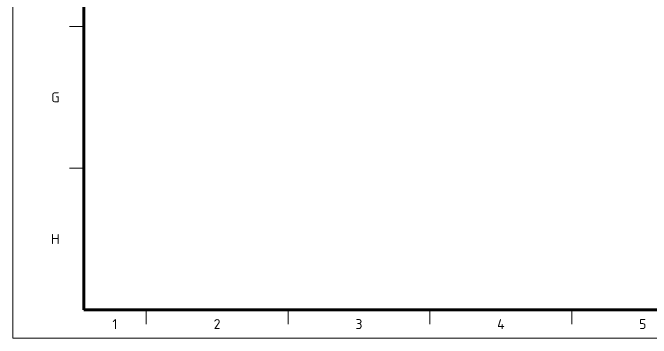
# Model space of a CAD drawing. Header units: millimetres. Extents: x 0 to 2382, y 0 to 420.
# Drawn here: x 654 to 879, y 0 to 114.8 of the extents above; entities that cross this region are included whole.
import ezdxf
from ezdxf.enums import TextEntityAlignment as Align

# ---------------------------------------------------------------- set-up
doc = ezdxf.new("R2010")
doc.units = ezdxf.units.MM
for name, color, linetype, lineweight in [('06-TEXTO', 7, 'CONTINUOUS', 25), ('07-RECUADRO', 7, 'CONTINUOUS', 70), ('08-FINA', 5, 'CONTINUOUS', 18)]:
    doc.layers.add(name, color=color, linetype=linetype, lineweight=lineweight)
doc.styles.add('ISO3098', font='isocpeur.ttf')

msp = doc.modelspace()

# ---------------------------------------------------------------- linework, layer by layer
at = {"layer": '07-RECUADRO'}
msp.add_lwpolyline([(679, 10), (1238, 10), (1238, 410), (679, 410)], close=True, dxfattribs=at)
at = {"layer": '08-FINA'}
for p, q in [((679, 110), (674, 110)), ((679, 60), (674, 60)), ((701, 10), (701, 5)), ((751, 10), (751, 5)), ((801, 10), (801, 5)), ((851, 10), (851, 5))]:
    msp.add_line(p, q, dxfattribs=at)
msp.add_lwpolyline([(654, 0), (1248, 0), (1248, 420), (654, 420)], close=True, dxfattribs=at)

# ---------------------------------------------------------------- texts
at = {"layer": '06-TEXTO', "style": 'ISO3098'}
for s, p in [('G', (669, 85)), ('H', (669, 35)), ('1', (690, 5)), ('2', (726, 5)), ('3', (776, 5)), ('4', (826, 5)), ('5', (876, 5))]:
    msp.add_text(s, height=3.5, dxfattribs=at).set_placement(p, align=Align.MIDDLE_CENTER)

doc.saveas('drawing.dxf')
